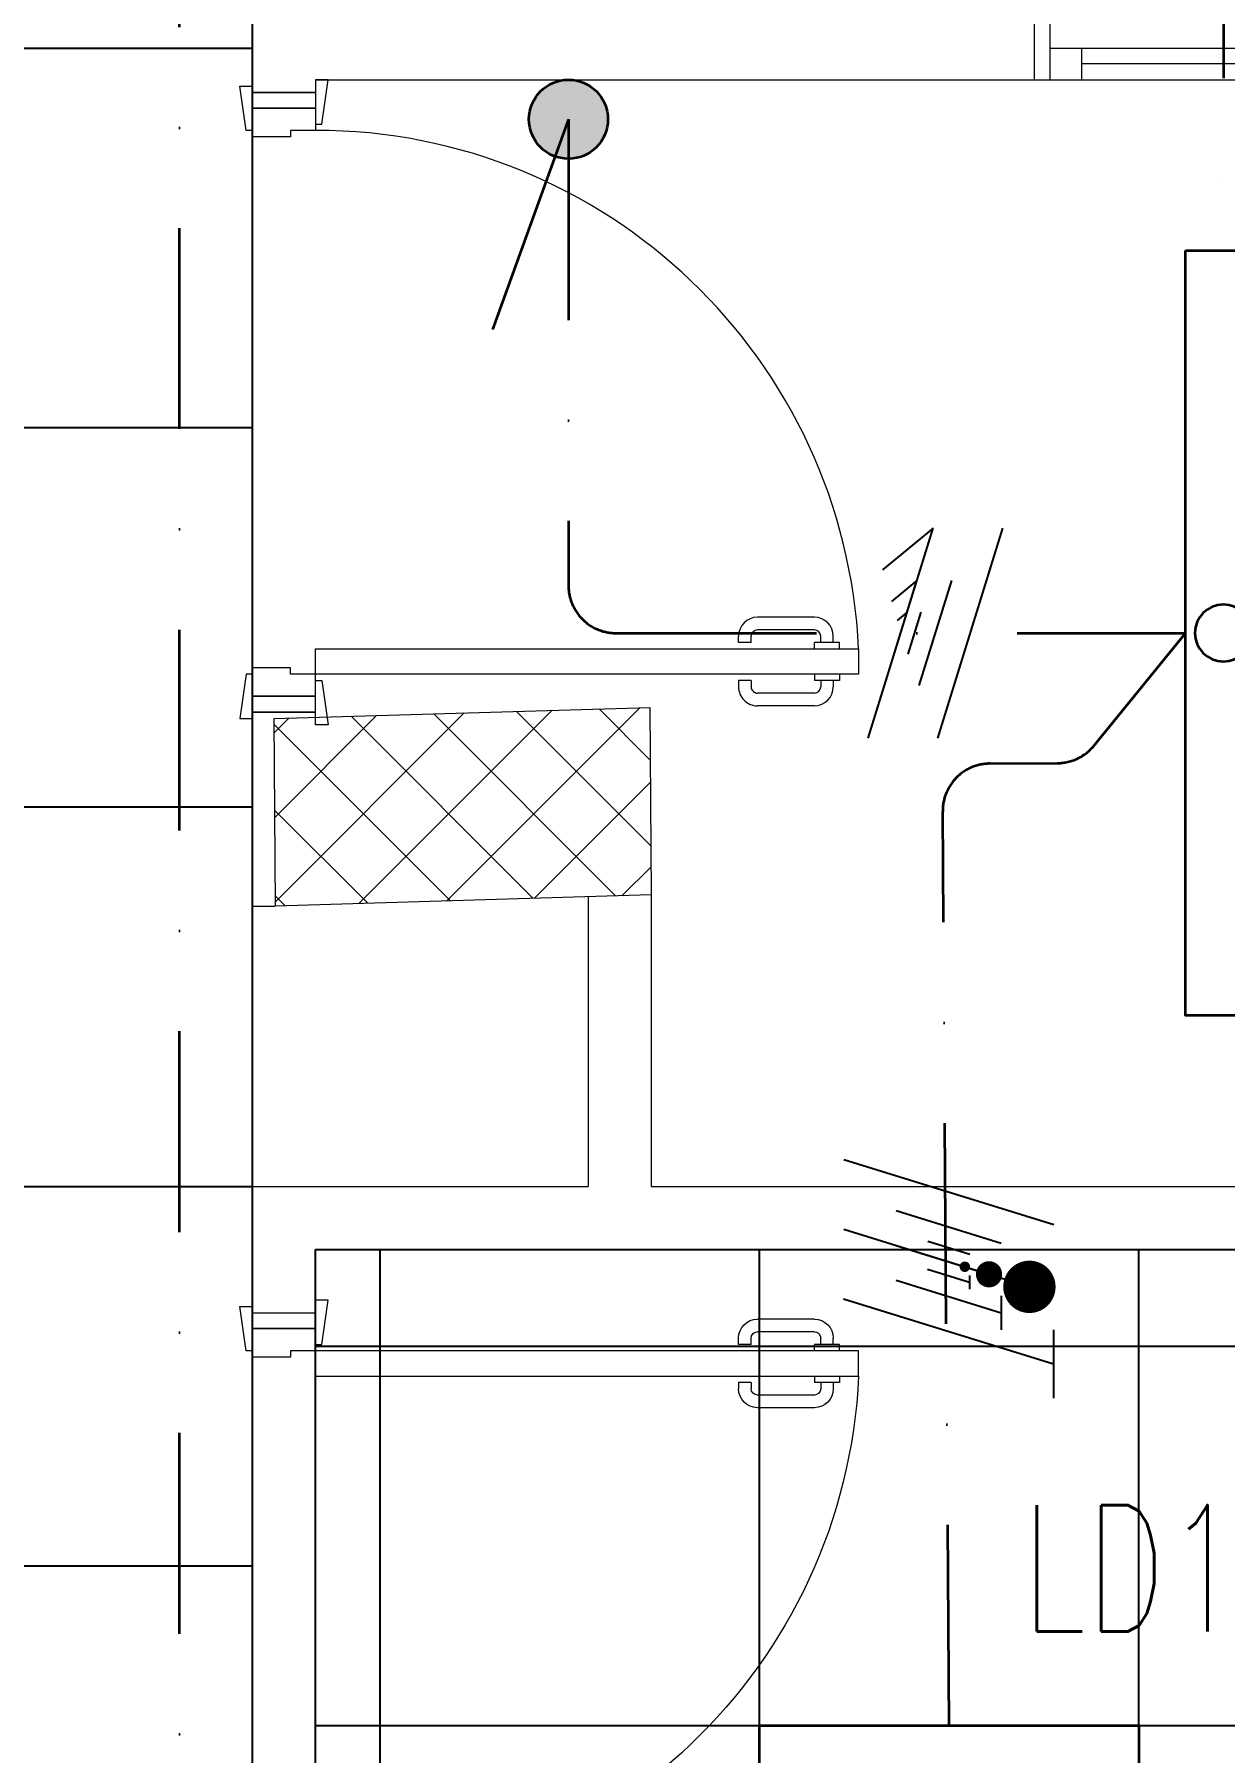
# Model space of a CAD drawing. Header units: inches. Extents: x -12418 to 183584, y -29325 to 19878.
# Drawn here: x 19253 to 21136, y -7243 to -4526 of the extents above; entities that cross this region are included whole.
import ezdxf
from ezdxf.enums import TextEntityAlignment as Align

# ---------------------------------------------------------------- set-up
doc = ezdxf.new("R2010")
doc.units = ezdxf.units.IN
doc.header["$LTSCALE"] = 25
doc.header["$MEASUREMENT"] = 0
doc.linetypes.add('DASHDOT', pattern=[25.4, 12.7, -6.35, 0, -6.35])
doc.layers.get('0').update_dxf_attribs({"color": 8})
for name, color, linetype, lineweight in [('00-Ground Floor$0$Aluminum', 251, 'Continuous', 5), ('00-Ground Floor$0$C-HYDR-CTCH', 251, 'Continuous', 5), ('00-Ground Floor$0$Hatch', 254, 'Continuous', 5), ('00-Ground Floor$0$Walls', 251, 'Continuous', 5), ('00-Ground Floor$0$Wooden Joinery', 251, 'Continuous', 5), ('E-LITE-CIRC-NUMB', 6, 'Continuous', 25), ('E-LITE-CLNG', 150, 'Continuous', 35), ('E-LITE-CLNG-CNDT', 6, 'DASHDOT', 35), ('E-LITE-CTRL', 6, 'Continuous', 25), ('E-LITE-IDEN', 6, 'Continuous', 25), ('E-LITE-SWCH @ 100', 3, 'Continuous', 35), ('E-POWR-WIRE', 6, 'Continuous', 25), ('E-POWR-WIRE @ 100', 6, 'Continuous', 25), ('E-POWR-WIRE @ 20', 6, 'Continuous', 25), ('E-POWR-WIRE @ 50', 6, 'Continuous', 25)]:
    doc.layers.add(name, color=color, linetype=linetype, lineweight=lineweight)
doc.layers.add('00-Ground Floor$0$False Ceiling', color=251, linetype='Continuous')
doc.styles.add('DC_Simplex', font='SIMPLEX.shx', dxfattribs={"width": 0.7})

# ---------------------------------------------------------------- blocks, each defined once
blk = doc.blocks.new('00-Ground Floor$0$A$C72370EFE')
at = {"layer": '00-Ground Floor$0$Wooden Joinery'}
for p, q in [((-0.01, -0.04), (-0.02, -0.04)), ((-0.01, -0.03), (-0.01, -0.07)), ((0, -0.03), (-0.01, -0.03)), ((0.04, -0.03), (0.05, -0.03)), ((0.05, -0.03), (0.05, -0.07)), ((0.05, -0.04), (0.06, -0.04)), ((-0.05, -0.07), (-0.05, -0.16)), ((-0.03, -0.07), (-0.03, -0.16)), ((-0.01, -0.06), (-0.02, -0.06)), ((0, -0.07), (-0.01, -0.07)), ((0.04, -0.07), (0.05, -0.07)), ((0.05, -0.06), (0.06, -0.06)), ((0.07, -0.07), (0.07, -0.16)), ((0.09, -0.07), (0.09, -0.16)), ((-0.01, -0.17), (-0.02, -0.17)), ((-0.01, -0.19), (-0.02, -0.19)), ((-0.01, -0.17), (-0.01, -0.19)), ((0.05, -0.17), (0.06, -0.17)), ((0.05, -0.17), (0.05, -0.19)), ((0.05, -0.19), (0.06, -0.19))]:
    blk.add_line(p, q, dxfattribs=at)
for centre, radius, start, end in [((-0.02, -0.07), 0.03, 90, 180), ((0.06, -0.07), 0.03, 0, 90), ((-0.02, -0.07), 0.01, 90, 180), ((0.06, -0.07), 0.01, 0, 90), ((-0.02, -0.16), 0.03, 180, 270), ((-0.02, -0.16), 0.01, 180, 270), ((0.06, -0.16), 0.01, 270, 0), ((0.06, -0.16), 0.03, 270, 0)]:
    blk.add_arc(centre, radius, start, end, dxfattribs=at)
blk = doc.blocks.new('00-Ground Floor$0$A$C5DAD61B4')
at = {"layer": '00-Ground Floor$0$Wooden Joinery'}
for points in [[(80, 959.1), (80, 969.1), (10, 979.1), (10, 959.1)], [(940, 959.1), (940, 969.1), (1010, 979.1), (1010, 959.1)], [(70, 859.1), (70, 849.1), (0, 839.1), (0, 859.1)], [(120, 859.1), (120, 0), (80, 0), (80, 859.1)], [(950, 859.1), (950, 849.1), (1020, 839.1), (1020, 859.1)]]:
    blk.add_lwpolyline(points, close=True, dxfattribs=at)
for points in [[(45, 859.1), (45, 959.1), (20, 959.1), (20, 859.1), (45, 859.1)], [(45, 859.1), (80, 859.1), (80, 899.1), (90, 899.1), (90, 959.1), (45, 959.1), (45, 859.1)], [(975, 859.1), (940, 859.1), (940, 899.1), (930, 899.1), (930, 959.1), (975, 959.1), (975, 859.1)], [(975, 859.1), (975, 959.1), (1000, 959.1), (1000, 859.1), (975, 859.1)]]:
    blk.add_lwpolyline(points, dxfattribs=at)
blk.add_arc((80, 859.1), 860, 272.666, 0, dxfattribs=at)
at = {"layer": '00-Ground Floor$0$Wooden Joinery', "xscale": 999.9999999998854, "yscale": 999.9999999998854, "zscale": 999.9999999998854, "rotation": 180}
blk.add_blockref('00-Ground Floor$0$A$C72370EFE', (120, 0), dxfattribs=at)
blk = doc.blocks.new('00-Ground Floor$0$A$C37be4daf')
at = {"layer": '00-Ground Floor$0$Aluminum'}
for p, q in [((1416, 598.2), (216, 598.2)), ((241, 498.2), (241, 598.2)), ((291, 548.2), (291, 598.2)), ((1341, 548.2), (1341, 598.2)), ((1391, 498.2), (1391, 598.2)), ((291, 573.2), (1341, 573.2)), ((1391, 548.2), (241, 548.2)), ((1416, 498.2), (216, 498.2))]:
    blk.add_line(p, q, dxfattribs=at)
at = {"layer": '00-Ground Floor$0$Walls'}
for p, q in [((216, 498.2), (216, 598.2)), ((1416, 498.2), (1416, 598.2))]:
    blk.add_line(p, q, dxfattribs=at)
blk = doc.blocks.new('00-Ground Floor$0$A$Ce9e1c4c3')
at = {"layer": '00-Ground Floor$0$False Ceiling', "color": 254, "linetype": 'Continuous'}
for p, q in [((-80402.3, -12867.4, 0), (-80402.3, -2747.4, 0)), ((-82202.3, -4547.4), (-80402.3, -4547.4)), ((-82202.3, -5147.4), (-80402.3, -5147.4)), ((-82202.3, -5747.4), (-80402.3, -5747.4)), ((-82202.3, -6347.4), (-80402.3, -6347.4)), ((-80200, -9957.4), (-80200, -6447.4)), ((-79600, -9957.4), (-79600, -6447.4)), ((-79000, -9957.4), (-79000, -6447.4)), ((-80302.3, -6600), (-76150.5, -6600)), ((-82202.3, -6947.4), (-80402.3, -6947.4)), ((-80302.3, -7200), (-76150.5, -7200))]:
    blk.add_line(p, q, dxfattribs=at)
at = {"layer": '00-Ground Floor$0$False Ceiling', "color": 254}
for p, q in [((-80302.3, -6447.4, 0), (-76150.5, -6447.4, 0)), ((-80302.3, -9957.4, 0), (-80302.3, -6447.4, 0))]:
    blk.add_line(p, q, dxfattribs=at)
blk = doc.blocks.new('00-Ground Floor')
at = {"layer": '00-Ground Floor$0$Hatch'}
h = blk.add_hatch(dxfattribs=at)
h.set_pattern_fill('ANSI37', color=256, scale=30)
h.set_pattern_definition([(45, (-1981.42, -13099.68), (-67.35192, 67.35192), []), (135, (-1981.42, -13099.68), (-67.35192, -67.35192), [])])
h.paths.add_polyline_path([(48971.2, 8818.2), (48367.3, 8810.1), (48371.2, 8521.7), (48975.1, 8529.8)])
h.paths.add_polyline_path([(41810.5, 8810.5), (41227, 8805), (41207, 8513.7), (41790.5, 8519.1)])
h.paths.add_polyline_path([(27433.5, 8803.1), (26834.4, 8799), (26828.7, 8506), (27427.8, 8510)])
h.paths.add_polyline_path([(34618.7, 8805.3), (34017.5, 8797.8), (34009.3, 8512.1), (34610.5, 8519.6)])
h.paths.add_polyline_path([(20214.3, 8812.4), (19607.8, 8790.5), (19622.4, 8498), (20228.8, 8519.8)])
h.paths.add_polyline_path([(13477.7, 8802), (12255.7, 8825.9), (12249.3, 8529.8), (13471.3, 8505.8)])
h.paths.add_polyline_path([(13491.8, 1601.9), (12276.8, 1586.2), (12263.3, 1293.7), (13478.3, 1309.4)])
h.paths.add_polyline_path([(13465.7, -5591.3), (12262.6, -5607.3), (12256.9, -5900.3), (13460, -5884.3)])
h.paths.add_polyline_path([(13484.2, -12790), (12287.5, -12801.4), (12290.4, -13095.9), (13487, -13084.4)])
h.paths.add_polyline_path([(5849.2, -12787.9), (5245.6, -12791.6), (5256.3, -13077.1), (5859.8, -13073.4)])
h.paths.add_polyline_path([(5833.8, -5589.9), (5236.9, -5588.3), (5236.8, -5889.5), (5833.6, -5891)])
h.paths.add_polyline_path([(5843.6, 1599.7), (5224.3, 1600.9), (5213.7, 1298), (5833, 1296.7)])
h.paths.add_polyline_path([(5820.3, 8779.1), (5219.7, 8793.5), (5216, 8503.9), (5816.7, 8489.4)])
h.paths.add_polyline_path([(-1378.8, 8777.2), (-1981.4, 8799.9), (-1979.5, 8511.6), (-1376.9, 8488.9)])
h.paths.add_polyline_path([(-1371.1, -5601.1), (-1973.1, -5608.1), (-1969.7, -5899.7), (-1367.7, -5892.7)])
h.paths.add_polyline_path([(-1353.5, -12795.7), (-1951.9, -12796.7), (-1947.1, -13097.4), (-1348.7, -13096.4)])
h.paths.add_polyline_path([(20233.2, -12782.5), (19627.5, -12795.4), (19633.2, -13096.6), (20238.9, -13083.7)])
h.paths.add_polyline_path([(20226.6, -5590), (19632.3, -5607.6), (19634.4, -5904.1), (20228.7, -5886.6)])
h.paths.add_polyline_path([(20217.9, 1618), (19619, 1610.4), (19623, 1310.2), (20221.9, 1317.9)])
h.paths.add_polyline_path([(27418.3, 1602.8), (26816.3, 1607.5), (26820.6, 1315.3), (27422.5, 1310.7)])
h.paths.add_polyline_path([(27422, -5579.9), (26818.1, -5597.5), (26831.6, -5897.5), (27431.7, -5876.5)])
h.paths.add_polyline_path([(27438.1, -12795.9), (26834.3, -12789.3), (26831.9, -13075), (27435.7, -13081.6)])
h.paths.add_polyline_path([(34636.6, -12785.4), (34039.3, -12800), (34048.3, -13099.7), (34645.6, -13085.1)])
h.paths.add_polyline_path([(34629.3, -5597.1), (34028, -5595.2), (34029.2, -5892.4), (34630.4, -5894.3)])
h.paths.add_polyline_path([(34592.8, 1606.7), (34012, 1611.4), (34031.7, 1321.6), (34612.5, 1316.9)])
h.paths.add_polyline_path([(41796.2, 1606), (41198.6, 1619.8), (41200.6, 1327.8), (41798.2, 1314.1)])
h.paths.add_polyline_path([(41797.2, -5592.6), (41228.8, -5600.2), (41230.6, -5894.3), (41799, -5886.7)])
h.paths.add_polyline_path([(41834.3, -12789.7), (41229, -12792.4), (41230.4, -13096.9), (41835.6, -13094.3)])
h.paths.add_polyline_path([(49008.5, -12790.2), (48420.5, -12774.1), (48407.3, -13081.4), (48995.3, -13097.4)])
h.paths.add_polyline_path([(48992.7, -5590.8), (48389.5, -5589.7), (48387.5, -5886.2), (48990.7, -5887.3)])
at = {"layer": '00-Ground Floor$0$C-HYDR-CTCH', "flags": 128}
blk.add_lwpolyline([(20226.6, -5590), (20228.7, -5886.6), (19634.4, -5904.1), (19632.3, -5607.6), (20226.6, -5590)], dxfattribs=at)
at = {"layer": '00-Ground Floor$0$Walls'}
for p, q in [((19597.7, -4617.4, 0), (19597.7, -4497.4, 0)), ((19697.7, -4617.4, 0), (19597.7, -4617.4, 0)), ((19697.7, -4597.4, 0), (23849.5, -4597.4, 0)), ((19597.7, -5904.4, 0), (19597.7, -5597.4, 0)), ((19697.7, -5597.4, 0), (19597.7, -5597.4, 0)), ((19697.7, -5605.6, 0), (19697.7, -5597.4, 0)), ((20128.7, -5889.5), (20128.7, -6347.4)), ((20228.7, -5886.6), (20228.7, -6347.4)), ((19597.7, -5904.4, 0), (19632.9, -5904.1)), ((19597.7, -6347.4, 0), (20128.7, -6347.4, 0)), ((19597.7, -6547.4, 0), (19597.7, -6347.4, 0)), ((20228.7, -6347.4), (23849.5, -6347.4, 0)), ((19697.7, -6447.4, 0), (23849.5, -6447.4, 0)), ((19697.7, -6547.4, 0), (19697.7, -6447.4, 0)), ((19597.7, -6547.4, 0), (19697.7, -6547.4, 0))]:
    blk.add_line(p, q, dxfattribs=at)
at = {"rotation": 180}
blk.add_blockref('00-Ground Floor$0$A$C37be4daf', (22250.5, -3999.2, 0), dxfattribs=at)
at = {"layer": '00-Ground Floor$0$False Ceiling', "color": 254}
blk.add_blockref('00-Ground Floor$0$A$Ce9e1c4c3', (100000, 0), dxfattribs=at)
at = {"layer": '00-Ground Floor$0$Wooden Joinery', "rotation": 89.99999999999999}
blk.add_blockref('00-Ground Floor$0$A$C5DAD61B4', (20556.8, -5617.4, 0), dxfattribs=at)
at = {"layer": '00-Ground Floor$0$Wooden Joinery', "xscale": -1, "rotation": 90}
blk.add_blockref('00-Ground Floor$0$A$C5DAD61B4', (20556.8, -6527.4, 0), dxfattribs=at)
blk = doc.blocks.new('*U14')
blk.add_lwpolyline([(-300, 300), (-300, -300), (300, -300), (300, 300)], close=True)
blk.add_circle((0, 0), 45)
at = {"layer": 'E-LITE-CIRC-NUMB', "style": 'DC_Simplex', "width": 0.7, "flags": 8}
blk.add_attdef('CIRCUIT', text='', height=200, rotation=0, dxfattribs=at).set_placement((-473.9, 300), align=Align.RIGHT)
at = {"layer": 'E-LITE-CTRL', "style": 'DC_Simplex', "width": 0.7, "flags": 8}
blk.add_attdef('CONTROL', (1118.9, -935), '', height=200, rotation=360, dxfattribs=at)
at = {"layer": 'E-LITE-IDEN', "style": 'DC_Simplex', "width": 0.7, "flags": 8}
blk.add_attdef('TYPE', (-114.6, 448.6), '', height=200, rotation=360, dxfattribs=at)
blk = doc.blocks.new('*U2')
blk.add_lwpolyline([(60, 605), (-60, 605), (-60, -605), (60, -605)], close=True)
blk.add_circle((0, 0), 45)
at = {"layer": 'E-LITE-CIRC-NUMB', "style": 'DC_Simplex', "width": 0.7, "flags": 8}
blk.add_attdef('CIRCUIT', text='', height=200, rotation=0, dxfattribs=at).set_placement((-473.9, 300), align=Align.RIGHT)
at = {"layer": 'E-LITE-CTRL', "style": 'DC_Simplex', "width": 0.7, "flags": 8}
blk.add_attdef('CONTROL', (813.9, -695), '', height=200, rotation=360, dxfattribs=at)
at = {"layer": 'E-LITE-IDEN', "style": 'DC_Simplex', "width": 0.7, "flags": 8}
blk.add_attdef('TYPE', (-198.9, 596.1), '', height=200, rotation=360, dxfattribs=at)
blk = doc.blocks.new('*U51')
blk.add_hatch(color=256).paths.add_polyline_path([(0.625, 0.625, 1), (-0.625, 0.625, 1)])
blk.add_line((0, 0.625), (1.2, 3.947))
blk.add_circle((0, 0.625), 0.625)
at = {"layer": 'E-LITE-CTRL', "style": 'DC_Simplex', "width": 0.7, "flags": 8}
blk.add_attdef('CONTROL', (-26.627, -10.116), '', height=2, rotation=360, dxfattribs=at)
at = {"layer": 'E-LITE-IDEN', "style": 'DC_Simplex', "width": 0.7, "flags": 8}
blk.add_attdef('TYPE', text='', height=2, rotation=360, dxfattribs=at).set_placement((-31.991, -10.116), align=Align.RIGHT)
blk = doc.blocks.new('*U83')
for p, q in [((-1.658, 1.617), (1.663, 0.587)), ((-1.66, 0.515), (1.66, -0.515)), ((-1.663, -0.587), (1.658, -1.617)), ((1.659, -1.078), (1.657, -2.157))]:
    blk.add_line(p, q)
at = {"const_width": 0.414}
blk.add_lwpolyline([(1.278, -0.19, 1), (1.277, -0.604, 1)], format="xyb", close=True, dxfattribs=at)
blk = doc.blocks.new('*U1290')
at = {"layer": 'E-POWR-WIRE @ 100', "xscale": 100, "yscale": 100, "zscale": 100}
blk.add_blockref('*U83', (20699.3, -6466.6), dxfattribs=at)
at = {"layer": 'E-POWR-WIRE @ 20', "xscale": 20, "yscale": 20, "zscale": 20}
blk.add_blockref('*U83', (20699.3, -6466.6), dxfattribs=at)
at = {"layer": 'E-POWR-WIRE @ 50', "xscale": 50, "yscale": 50, "zscale": 50}
blk.add_blockref('*U83', (20699.3, -6466.6), dxfattribs=at)
blk = doc.blocks.new('*U77')
for p, q in [((-0.515, -1.66), (0.515, 1.66)), ((0.515, 1.66), (-0.287, 1.001)), ((0.587, -1.663), (1.617, 1.658))]:
    blk.add_line(p, q)
blk = doc.blocks.new('*U1335')
at = {"layer": 'E-POWR-WIRE @ 100', "xscale": 100, "yscale": 100, "zscale": 100}
blk.add_blockref('*U77', (20623.3, -5472.4, 0), dxfattribs=at)
at = {"layer": 'E-POWR-WIRE @ 20', "xscale": 20, "yscale": 20, "zscale": 20}
blk.add_blockref('*U77', (20623.3, -5472.4, 0), dxfattribs=at)
at = {"layer": 'E-POWR-WIRE @ 50', "xscale": 50, "yscale": 50, "zscale": 50}
blk.add_blockref('*U77', (20623.3, -5472.4, 0), dxfattribs=at)

msp = doc.modelspace()

# ---------------------------------------------------------------- linework, layer by layer
at = {"layer": 'E-LITE-CLNG-CNDT'}
for points in [[(28070, -8400), (19557.3, -8400, -0.414214), (19482.3, -8325), (19482.3, -3568.7, -0.414214), (19557.3, -3493.7), (19849.5, -3493.7)], [(20700, -7200), (20689.8, -5754.4, -0.414214), (20764.2, -5678.9), (20871.4, -5678.1, 0.223812), (20929.1, -5650.5), (21073.9, -5472.4)]]:
    msp.add_lwpolyline(points, format="xyb", dxfattribs=at)
at = {"layer": 'E-LITE-CLNG-CNDT', "elevation": 0}
msp.add_lwpolyline([(21133.9, -4277.4), (21133.9, -4867.4)], dxfattribs=at)
msp.add_lwpolyline([(20097.7, -4659.9), (20097.7, -5397.4, 0.414214), (20172.7, -5472.4), (21073.9, -5472.4)], format="xyb", dxfattribs=at)

# ---------------------------------------------------------------- block references
at = {"layer": 'E-LITE-CLNG'}
ref = msp.add_blockref('*U2', (21133.9, -5472.4), dxfattribs=dict(at, xscale=-1))
ref.add_attrib('TYPE', 'FF1', (21332.9, -4876.3), dxfattribs={"layer": 'E-LITE-IDEN', "height": 200, "rotation": 0, "style": 'DC_Simplex', "width": 0.7, "flags": 8})
ref = msp.add_blockref('*U14', (20700, -7500), dxfattribs=dict(at, xscale=-1))
ref.add_attrib('TYPE', 'LD1', (20814.6, -7051.4), dxfattribs={"layer": 'E-LITE-IDEN', "height": 200, "rotation": 0, "style": 'DC_Simplex', "width": 0.7, "flags": 8})
at = {"layer": 'E-LITE-CLNG-CNDT', "color": 1}
msp.add_blockref('00-Ground Floor', (0, 0), dxfattribs=at)
at = {"layer": 'E-LITE-SWCH @ 100', "xscale": 100, "yscale": 100, "zscale": 100, "rotation": 180}
msp.add_blockref('*U51', (20097.7, -4597.4, 0), dxfattribs=at)
at = {"layer": 'E-POWR-WIRE'}
for name in ['*U1335', '*U1290']:
    msp.add_blockref(name, (0, 0), dxfattribs=at)

doc.saveas('drawing.dxf')
